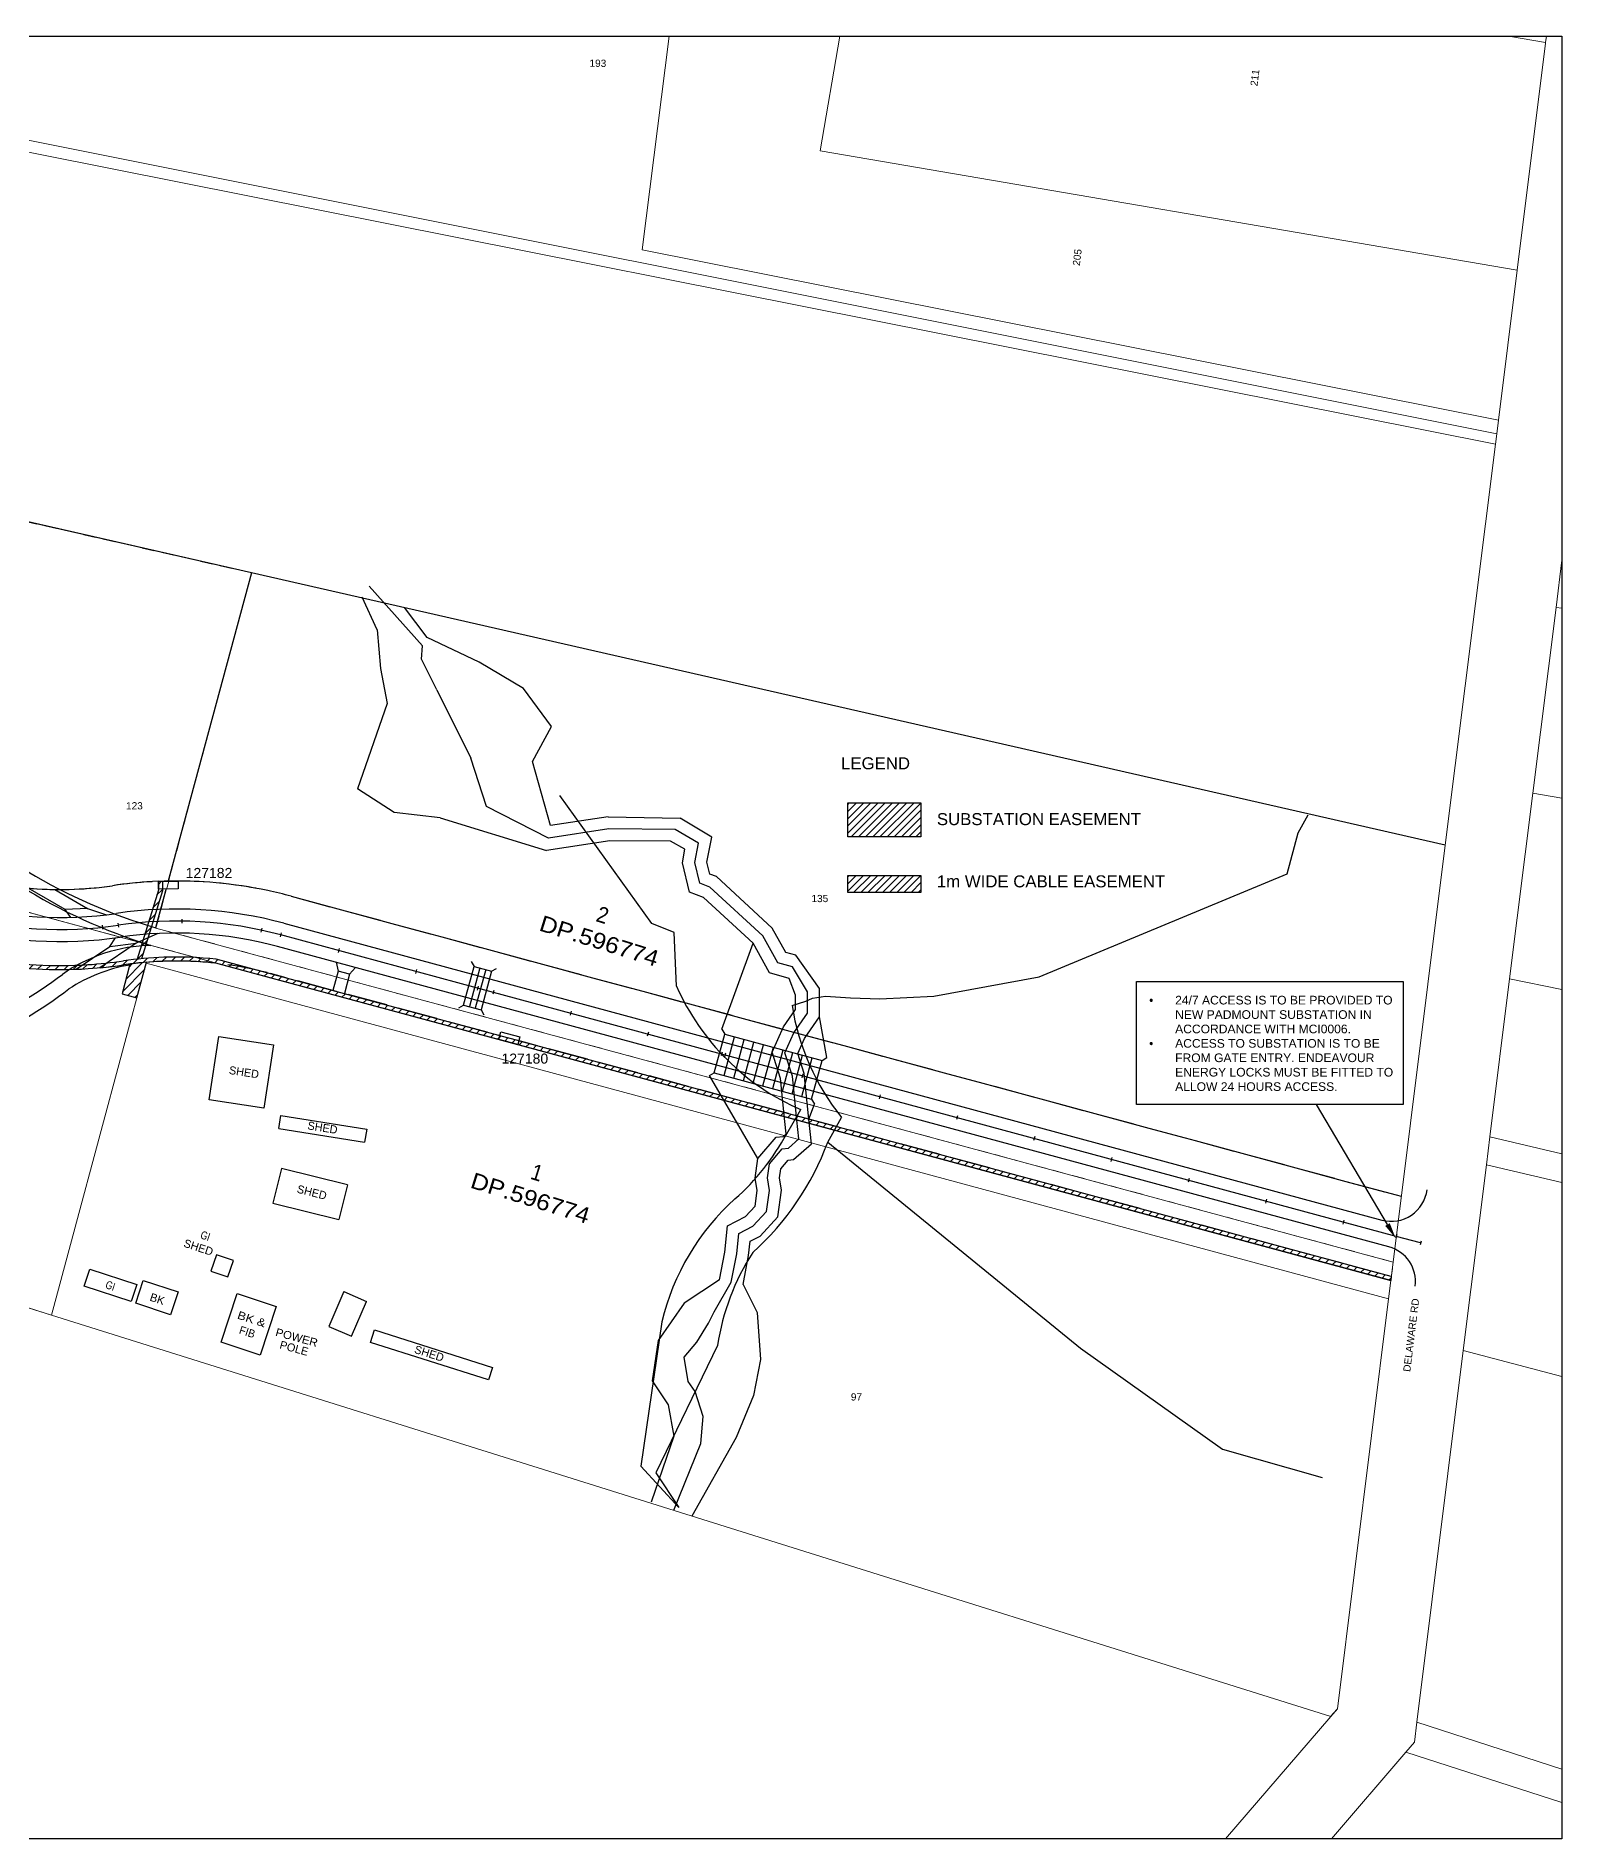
# Model space of a CAD drawing. Header units: metres. Extents: x 298182 to 303780, y 6252504 to 6254878.
# Drawn here: x 302284.5 to 302665.8, y 6252504.3 to 6252954.8 of the extents above; entities that cross this region are included whole.
import ezdxf
from ezdxf import colors
from ezdxf.entities.mleader import LeaderData, LeaderLine
from ezdxf.enums import TextEntityAlignment as Align
from ezdxf.math import Vec2, Vec3

# ---------------------------------------------------------------- set-up
doc = ezdxf.new("R2010")
doc.units = ezdxf.units.M
doc.linetypes.add('Dash', pattern=[5, 3, -2])
for name, color, linetype in [('_User Miscellaneous1', 7, 'Continuous'), ('_User Miscellaneous11', 7, 'Continuous'), ('_User Miscellaneous2', 7, 'Continuous'), ('_User Miscellaneous3', 7, 'Continuous'), ('_User Miscellaneous4', 7, 'Continuous'), ('_User Miscellaneous5', 7, 'Continuous'), ('_User Miscellaneous6', 7, 'Continuous'), ('_User Miscellaneous7', 7, 'Continuous'), ('_User Miscellaneous8', 7, 'Continuous'), ('_User Miscellaneous9', 7, 'Continuous'), ('Equip_LV_NEW', 7, 'Continuous')]:
    doc.layers.add(name, color=color, linetype=linetype)
for name, color, linetype, lineweight in [('Cadastre Developer_SP_EXT', 7, 'Continuous', 5), ('Cadastre Land Parcels_SP_EXT', 7, 'Continuous', 5), ('Cadastre Roads_SP_EXT', 7, 'Continuous', 5)]:
    doc.layers.add(name, color=color, linetype=linetype, lineweight=lineweight)
doc.styles.get("Standard").update_dxf_attribs({"font": 'arial.ttf'})

# ---------------------------------------------------------------- blocks, each defined once
blk = doc.blocks.new('*U121')
blk.add_wipeout([(2.34, 1.29), (-0.78, -2.55), (-2.32, -1.3), (0.8, 2.54)])
at = {"lineweight": -3}
blk.add_lwpolyline([(2.34, 1.29), (-0.78, -2.55), (-2.32, -1.3), (0.8, 2.54)], close=True, dxfattribs=at)
for tag, height, flags, p in [('ASSET_NUM', 2.5, 8, (2, 4)), ('STREET_CODE', 0.2, 9, (1.5, 2)), ('OWNED_BY', 0.2, 9, (1.5, 1.8)), ('OPERATED_BY', 0.2, 9, (1.5, 1.6)), ('STATE', 0.2, 9, (1.5, 1.2)), ('SUPPORT_TYPE', 0.2, 9, (1.5, 1)), ('SUBURB', 0.2, 9, (1.5, 0.2)), ('STREETNAME', 0.2, 9, (1.5, 0)), ('MAINTAINED_BY', 0.2, 9, (1.5, 1.4)), ('USAGE', 0.2, 9, (1.5, 0.8)), ('LEGEND', 0.2, 9, (1.5, 0.6)), ('PARENT', 0.2, 9, (1.5, 0.4)), ('Z', 0.2, 1, (1.5, -0.6)), ('LOCATION', 0.2, 9, (1.5, -0.2)), ('NOTES', 0.2, 9, (1.5, -0.4))]:
    blk.add_attdef(tag, text='', height=height, dxfattribs=dict(flags=flags)).set_placement(p, align=Align.MIDDLE_LEFT)
blk = doc.blocks.new('*U122')
blk.add_wipeout([(3.89, 0.01), (0.75, -3.82), (-0.78, -2.56), (2.36, 1.27)])
at = {"lineweight": -3}
blk.add_lwpolyline([(3.89, 0.01), (0.75, -3.82), (-0.78, -2.56), (2.36, 1.27)], close=True, dxfattribs=at)
for tag, height, flags, p in [('ASSET_NUM', 2.5, 8, (2, 4)), ('STREET_CODE', 0.2, 9, (1.5, 2)), ('OWNED_BY', 0.2, 9, (1.5, 1.8)), ('OPERATED_BY', 0.2, 9, (1.5, 1.6)), ('STATE', 0.2, 9, (1.5, 1.2)), ('SUPPORT_TYPE', 0.2, 9, (1.5, 1)), ('SUBURB', 0.2, 9, (1.5, 0.2)), ('STREETNAME', 0.2, 9, (1.5, 0)), ('MAINTAINED_BY', 0.2, 9, (1.5, 1.4)), ('USAGE', 0.2, 9, (1.5, 0.8)), ('LEGEND', 0.2, 9, (1.5, 0.6)), ('PARENT', 0.2, 9, (1.5, 0.4)), ('Z', 0.2, 1, (1.5, -0.6)), ('LOCATION', 0.2, 9, (1.5, -0.2)), ('NOTES', 0.2, 9, (1.5, -0.4))]:
    blk.add_attdef(tag, text='', height=height, dxfattribs=dict(flags=flags)).set_placement(p, align=Align.MIDDLE_LEFT)

msp = doc.modelspace()

# ---------------------------------------------------------------- hatches: boundary and pattern name
at = {"layer": '_User Miscellaneous11', "linetype": 'Continuous'}
h = msp.add_hatch(dxfattribs=at)
h.set_pattern_fill('ANSI31', color=6, scale=0.4)
h.set_pattern_definition([(45, (60785.4796, 1250645.1047), (-0.8980256121, 0.8980256121), [])])
h.paths.add_polyline_path([(302505.6208, 6252754.64216), (302505.6208, 6252763.16438), (302487.3435, 6252763.16438), (302487.3435, 6252754.64216)])
h = msp.add_hatch(dxfattribs=at)
h.set_pattern_fill('ANSI31', color=256, scale=0.4, angle=180)
h.set_pattern_definition([(225, (60785.4796, 1250646.788), (0.8980256121, -0.8980256121), [])])
h.paths.add_polyline_path([(302505.6208, 6252745.03609), (302487.3435, 6252745.03609), (302487.3435, 6252740.77498), (302505.6208, 6252740.77498)])
h = msp.add_hatch(dxfattribs=at)
h.set_pattern_fill('ANSI31', color=6, scale=0.5, angle=0.6743254)
h.set_pattern_definition([(45.674325447, (73608.8527, -3124.5866), (-1.1356652708, 1.1092432748), [])])
h.paths.add_polyline_path([(302312.13219, 6252723.32755), (302307.93695, 6252722.8557), (302306.02027, 6252715.41872), (302309.73876, 6252714.46038)])

# ---------------------------------------------------------------- linework, layer by layer
at = {"layer": '_User Miscellaneous1', "color": 7, "linetype": 'Continuous'}
for p, q in [((302338.36592, 6252820.61842), (302211.59601, 6252849.53919)), ((302338.36592, 6252820.61842), (302314.40181, 6252731.96523)), ((302636.6082, 6252752.57864), (302338.36592, 6252820.61842)), ((302607.97843, 6252534.83536), (302609.58888, 6252536.71807))]:
    msp.add_line(p, q, dxfattribs=at)
at = {"layer": '_User Miscellaneous1', "linetype": 'Continuous'}
msp.add_line((302623.15682, 6252644.8358), (302623.02941, 6252643.83436), dxfattribs=at)
for points in [[(302487.3435, 6252763.16438), (302505.6208, 6252763.16438), (302505.6208, 6252754.64216), (302487.3435, 6252754.64216)], [(302487.3435, 6252745.03609), (302505.6208, 6252745.03609), (302505.6208, 6252740.77498), (302487.3435, 6252740.77498)], [(302559.48567, 6252718.56525), (302626.10957, 6252718.56525), (302626.10957, 6252687.75462), (302559.48567, 6252687.75462)]]:
    msp.add_lwpolyline(points, close=True, dxfattribs=at)
at = {"layer": '_User Miscellaneous11', "linetype": 'Continuous', "flags": 128}
msp.add_lwpolyline([(302307.93695, 6252722.8557), (302306.02027, 6252715.41872), (302309.73876, 6252714.46038), (302312.13219, 6252723.32755), (302307.93695, 6252722.8557)], dxfattribs=at)
at = {"layer": '_User Miscellaneous11', "linetype": 'Continuous'}
for centre, radius, start, end in [((302290.55912, 6252831.51972), 109, 260.0823674, 266.8536875), ((302290.55912, 6252831.51972), 109, 266.8536874, 273.6250065), ((302290.55912, 6252831.51972), 109, 273.6250065, 278.3423994), ((302290.55912, 6252831.51972), 110, 273.6250065, 278.3423995), ((302319.57681, 6252633.63598), 91, 91.9762024, 98.3423995), ((302319.57681, 6252633.63598), 90, 91.9762024, 98.3423995), ((302319.57681, 6252633.63598), 91, 83.7001454, 91.9762024), ((302319.57681, 6252633.63598), 90, 83.7001454, 91.9762025), ((302290.55912, 6252831.51972), 110, 266.8536875, 273.6250065)]:
    msp.add_arc(centre, radius, start, end, dxfattribs=at)
at = {"layer": '_User Miscellaneous2', "color": 252, "linetype": 'Continuous'}
for p, q in [((302381.08796, 6252802.43657), (302367.73333, 6252817.30264)), ((302369.72091, 6252806.43222), (302366.02606, 6252814.58867)), ((302382.22828, 6252804.46037), (302376.58518, 6252811.96326)), ((302369.72091, 6252806.43222), (302370.56651, 6252796.71765)), ((302395.27654, 6252798.28519), (302382.22828, 6252804.46037)), ((302380.79945, 6252799.04115), (302381.08796, 6252802.43657)), ((302384.68526, 6252791.42946), (302380.79945, 6252799.04115)), ((302370.56651, 6252796.71765), (302372.2263, 6252788.02306)), ((302406.31829, 6252791.77421), (302395.27654, 6252798.28519)), ((302384.68526, 6252791.42946), (302393.13407, 6252774.34166)), ((302413.3219, 6252782.22213), (302406.31829, 6252791.77421)), ((302372.2263, 6252788.02306), (302364.83112, 6252766.67813)), ((302408.58522, 6252773.50189), (302413.3219, 6252782.22213)), ((302397.09508, 6252762.22701), (302393.13407, 6252774.34166)), ((302413.08443, 6252757.4771), (302408.58522, 6252773.50189)), ((302373.99488, 6252760.74175), (302364.83112, 6252766.67813)), ((302438.34699, 6252733.03445), (302415.36847, 6252765.04373)), ((302385.46159, 6252759.43267), (302373.99488, 6252760.74175)), ((302385.46159, 6252759.43267), (302412.08798, 6252751.2544)), ((302412.58621, 6252754.36575), (302397.09508, 6252762.22701)), ((302427.44522, 6252759.67746), (302413.08443, 6252757.4771)), ((302427.44522, 6252759.67746), (302445.42748, 6252759.36878)), ((302453.3437, 6252754.58906), (302445.42748, 6252759.36878)), ((302599.88728, 6252755.68342), (302602.36006, 6252760.1832)), ((302427.86872, 6252753.67233), (302412.08798, 6252751.2544)), ((302427.65697, 6252756.6749), (302412.58621, 6252754.36575)), ((302444.23637, 6252756.48876), (302427.65697, 6252756.6749)), ((302443.04525, 6252753.60875), (302427.86872, 6252753.67233)), ((302446.66027, 6252751.57042), (302443.04525, 6252753.60875)), ((302450.00198, 6252753.07974), (302444.23637, 6252756.48876)), ((302452.1587, 6252748.37238), (302453.3437, 6252754.58906)), ((302597.14488, 6252745.42887), (302599.88728, 6252755.68342)), ((302446.02041, 6252748.21365), (302446.66027, 6252751.57042)), ((302449.08956, 6252748.29301), (302450.00198, 6252753.07974)), ((302447.82795, 6252740.82941), (302446.02041, 6252748.21365)), ((302450.36589, 6252743.07888), (302449.08956, 6252748.29301)), ((302452.90383, 6252745.32835), (302452.1587, 6252748.37238)), ((302454.5058, 6252744.72459), (302452.90383, 6252745.32835)), ((302468.46279, 6252731.83509), (302454.5058, 6252744.72459)), ((302535.16211, 6252719.66127), (302597.14488, 6252745.42887)), ((302451.29475, 6252739.5228), (302447.82795, 6252740.82941)), ((302452.90028, 6252742.12369), (302450.36589, 6252743.07888)), ((302466.07621, 6252729.95552), (302452.90028, 6252742.12369)), ((302463.68962, 6252728.07596), (302451.29475, 6252739.5228)), ((302443.95803, 6252730.78327), (302438.34699, 6252733.03445)), ((302471.84041, 6252725.78354), (302468.46279, 6252731.83509)), ((302444.5672, 6252717.33393), (302443.95803, 6252730.78327)), ((302467.81751, 6252720.68017), (302463.68962, 6252728.07596)), ((302469.82896, 6252723.23186), (302466.07621, 6252729.95552)), ((302473.54427, 6252722.19007), (302469.82896, 6252723.23186)), ((302474.35424, 6252725.07865), (302471.84041, 6252725.78354)), ((302477.24091, 6252715.94136), (302473.54427, 6252722.19007)), ((302480.23961, 6252716.76448), (302474.35424, 6252725.07865)), ((302472.73429, 6252719.30148), (302467.81751, 6252720.68017)), ((302474.24221, 6252715.11823), (302472.73429, 6252719.30148)), ((302508.80599, 6252714.82065), (302535.16211, 6252719.66127)), ((302473.41507, 6252712.50863), (302476.82814, 6252713.59147)), ((302474.24788, 6252711.5269), (302474.24221, 6252715.11823)), ((302476.82814, 6252713.59147), (302478.5151, 6252714.33418)), ((302477.24936, 6252710.59506), (302477.24091, 6252715.94136)), ((302478.5151, 6252714.33418), (302481.77973, 6252714.86831)), ((302480.25083, 6252709.66322), (302480.23961, 6252716.76448)), ((302481.77973, 6252714.86831), (302488.0394, 6252714.44062)), ((302488.0394, 6252714.44062), (302495.37551, 6252714.21486)), ((302495.37551, 6252714.21486), (302508.80599, 6252714.82065)), ((302471.26284, 6252707.19749), (302474.24788, 6252711.5269)), ((302473.89087, 6252705.72402), (302477.24936, 6252710.59506)), ((302476.51891, 6252704.25056), (302480.25083, 6252709.66322)), ((302468.44934, 6252700.86956), (302471.26284, 6252707.19749)), ((302471.6547, 6252700.69457), (302473.89087, 6252705.72402)), ((302474.86006, 6252700.51957), (302476.51891, 6252704.25056)), ((302470.55391, 6252694.28337), (302468.44934, 6252700.86956)), ((302473.50724, 6252694.89706), (302471.6547, 6252700.69457)), ((302476.46058, 6252695.51075), (302474.86006, 6252700.51957)), ((302477.60428, 6252684.16595), (302476.46058, 6252695.51075)), ((302471.63578, 6252683.5518), (302470.55391, 6252694.28337)), ((302474.62003, 6252683.85887), (302473.50724, 6252694.89706)), ((302472.09207, 6252680.49529), (302475.57844, 6252686.51851)), ((302471.96294, 6252680.43554), (302471.63578, 6252683.5518)), ((302475.10826, 6252679.20843), (302474.62003, 6252683.85887)), ((302478.25358, 6252677.98133), (302477.60428, 6252684.16595)), ((302482.33349, 6252678.34887), (302485.76851, 6252684.54944)), ((302464.89603, 6252674.27769), (302469.44009, 6252679.60003)), ((302469.44009, 6252679.60003), (302471.22831, 6252679.78829)), ((302471.22831, 6252679.78829), (302471.96294, 6252680.43554)), ((302472.49376, 6252676.90493), (302475.10826, 6252679.20843)), ((302473.75921, 6252674.02158), (302478.25358, 6252677.98133)), ((302482.33349, 6252678.34887), (302545.51755, 6252626.93352)), ((302464.20806, 6252669.40386), (302464.89603, 6252674.27769)), ((302467.24256, 6252669.43762), (302467.74454, 6252672.9938)), ((302467.74454, 6252672.9938), (302470.94451, 6252676.74183)), ((302470.59305, 6252671.70991), (302472.44892, 6252673.88363)), ((302470.94451, 6252676.74183), (302472.49376, 6252676.90493)), ((302472.44892, 6252673.88363), (302473.75921, 6252674.02158)), ((302464.7206, 6252666.27717), (302464.20806, 6252669.40386)), ((302467.7551, 6252666.31092), (302467.24256, 6252669.43762)), ((302470.27707, 6252669.47138), (302470.59305, 6252671.70991)), ((302470.78961, 6252666.34468), (302470.27707, 6252669.47138)), ((302464.17407, 6252662.40541), (302464.7206, 6252666.27717)), ((302467.01534, 6252661.07024), (302467.7551, 6252666.31092)), ((302469.85661, 6252659.73507), (302470.78961, 6252666.34468)), ((302457.31483, 6252657.47695), (302461.77466, 6252659.76896)), ((302461.77466, 6252659.76896), (302464.17407, 6252662.40541)), ((302463.62833, 6252657.34861), (302467.01534, 6252661.07024)), ((302465.48199, 6252654.92826), (302469.85661, 6252659.73507)), ((302456.63494, 6252650.91439), (302457.31483, 6252657.47695)), ((302459.60512, 6252650.47154), (302460.13141, 6252655.55147)), ((302460.13141, 6252655.55147), (302463.62833, 6252657.34861)), ((302462.94798, 6252653.62598), (302465.48199, 6252654.92826)), ((302455.28263, 6252643.98676), (302456.63494, 6252650.91439)), ((302458.22706, 6252643.41199), (302459.60512, 6252650.47154)), ((302461.17148, 6252642.83722), (302462.5753, 6252650.0287)), ((302462.5753, 6252650.0287), (302462.94798, 6252653.62598)), ((302455.28263, 6252643.98676), (302446.43777, 6252638.13638)), ((302453.93754, 6252635.99983), (302458.22706, 6252643.41199)), ((302461.17148, 6252642.83722), (302464.71198, 6252635.80671)), ((302446.43777, 6252638.13638), (302440.00102, 6252628.80073)), ((302440.88644, 6252633.48728), (302435.60789, 6252597.41584)), ((302449.6216, 6252628.40049), (302452.57956, 6252633.13717)), ((302452.57956, 6252633.13717), (302453.93754, 6252635.99983)), ((302464.71198, 6252635.80671), (302465.55226, 6252624.06962)), ((302440.00102, 6252628.80073), (302438.46081, 6252618.77389)), ((302454.78444, 6252627.57077), (302439.3645, 6252595.76144)), ((302446.42163, 6252624.65246), (302449.6216, 6252628.40049)), ((302447.47313, 6252618.58624), (302446.42163, 6252624.65246)), ((302465.55226, 6252624.06962), (302463.78313, 6252615.07453)), ((302545.51755, 6252626.93352), (302580.9773, 6252601.64465)), ((302438.46081, 6252618.77389), (302442.47417, 6252612.71046)), ((302449.21366, 6252616.04979), (302447.47313, 6252618.58624)), ((302451.20042, 6252609.85155), (302449.21366, 6252616.04979)), ((302463.78313, 6252615.07453), (302459.42879, 6252604.57042)), ((302442.47417, 6252612.71046), (302443.86774, 6252604.89302)), ((302450.6234, 6252603.06072), (302451.20042, 6252609.85155)), ((302443.86774, 6252604.89302), (302438.17652, 6252588.45605)), ((302443.89057, 6252586.4486), (302450.6234, 6252603.06072)), ((302459.42879, 6252604.57042), (302448.41015, 6252584.88769)), ((302580.9773, 6252601.64465), (302605.87111, 6252594.61488)), ((302435.60789, 6252597.41584), (302445.14482, 6252587.12531)), ((302439.3645, 6252595.76144), (302445.14482, 6252587.12531))]:
    msp.add_line(p, q, dxfattribs=at)
for centre, radius, start, end in [((302499.4581, 6252741.56179), 60, 203.8157964, 246.5471464), ((302532.66312, 6252721.97797), 60, 189.0805275, 218.5948165), ((302419.33416, 6252709.07154), 60, 311.5889834, 331.5578655), ((302416.74603, 6252702.80872), 70, 312.0012784, 339.5477685), ((302499.24529, 6252619.55008), 60, 131.9182575, 166.5682665), ((302514.07516, 6252618.37237), 60, 147.2967845, 171.1814035)]:
    msp.add_arc(centre, radius, start, end, dxfattribs=at)
at = {"layer": '_User Miscellaneous3', "color": 252, "linetype": 'Continuous'}
for p, q in [((302348.28112, 6252739.82478), (302357.93465, 6252737.2153)), ((302360.83071, 6252736.43245), (302370.48423, 6252733.82297)), ((302373.38029, 6252733.04013), (302383.03382, 6252730.43064)), ((302385.92988, 6252729.6478), (302395.58341, 6252727.03832)), ((302398.47946, 6252726.25547), (302408.13299, 6252723.64599)), ((302411.02905, 6252722.86314), (302420.68258, 6252720.25366)), ((302347.02843, 6252719.44559), (302343.06215, 6252720.51773)), ((302359.57801, 6252716.05326), (302349.92449, 6252718.66274)), ((302423.57864, 6252719.47081), (302433.23216, 6252716.86133)), ((302372.1276, 6252712.66093), (302362.47407, 6252715.27042)), ((302436.12822, 6252716.07849), (302445.78175, 6252713.469)), ((302384.67719, 6252709.2686), (302375.02366, 6252711.87809)), ((302448.67781, 6252712.68616), (302458.33134, 6252710.07667)), ((302461.2274, 6252709.29383), (302470.88092, 6252706.68435)), ((302397.22677, 6252705.87628), (302387.57324, 6252708.48576)), ((302409.77636, 6252702.48395), (302400.12283, 6252705.09343)), ((302473.77698, 6252705.9015), (302483.43051, 6252703.29202)), ((302422.32594, 6252699.09162), (302412.67242, 6252701.7011)), ((302486.32657, 6252702.50917), (302495.98009, 6252699.89969)), ((302434.87553, 6252695.69929), (302425.222, 6252698.30877)), ((302498.87615, 6252699.11685), (302508.52968, 6252696.50736)), ((302511.42574, 6252695.72452), (302521.07927, 6252693.11503)), ((302447.42512, 6252692.30696), (302437.77159, 6252694.91645)), ((302459.9747, 6252688.91464), (302450.32117, 6252691.52412)), ((302523.97532, 6252692.33219), (302533.62885, 6252689.72271)), ((302472.52429, 6252685.52231), (302462.87076, 6252688.13179)), ((302536.52491, 6252688.93986), (302546.17844, 6252686.33038)), ((302485.07387, 6252682.12998), (302475.42035, 6252684.73946)), ((302549.0745, 6252685.54753), (302558.72802, 6252682.93805)), ((302561.62408, 6252682.1552), (302571.27761, 6252679.54572)), ((302497.62346, 6252678.73765), (302487.96993, 6252681.34713)), ((302510.17305, 6252675.34532), (302500.51952, 6252677.95481)), ((302574.17367, 6252678.76288), (302583.8272, 6252676.15339)), ((302522.72263, 6252671.95299), (302513.0691, 6252674.56248)), ((302586.72325, 6252675.37055), (302596.37678, 6252672.76107)), ((302535.27222, 6252668.56067), (302525.61869, 6252671.17015)), ((302599.27284, 6252671.97822), (302608.92637, 6252669.36874)), ((302611.82243, 6252668.58589), (302621.47596, 6252665.97641)), ((302547.8218, 6252665.16834), (302538.16828, 6252667.77782)), ((302560.37139, 6252661.77601), (302550.71786, 6252664.38549)), ((302624.37201, 6252665.19356), (302625.6277, 6252664.85413)), ((302572.92098, 6252658.38368), (302563.26745, 6252660.99316)), ((302585.47056, 6252654.99135), (302575.81703, 6252657.60084)), ((302598.02015, 6252651.59903), (302588.36662, 6252654.20851)), ((302610.56973, 6252648.2067), (302600.91621, 6252650.81618)), ((302623.11932, 6252644.81437), (302613.46579, 6252647.42385))]:
    msp.add_line(p, q, dxfattribs=at)
at = {"layer": '_User Miscellaneous3', "linetype": 'Continuous'}
for p, q in [((302348.28112, 6252739.82478), (302360.83071, 6252736.43245)), ((302360.83071, 6252736.43245), (302373.38029, 6252733.04013)), ((302373.38029, 6252733.04013), (302385.92988, 6252729.6478)), ((302385.92988, 6252729.6478), (302398.47946, 6252726.25547)), ((302398.47946, 6252726.25547), (302411.02905, 6252722.86314)), ((302411.02905, 6252722.86314), (302423.57864, 6252719.47081)), ((302423.57864, 6252719.47081), (302436.12822, 6252716.07849)), ((302436.12822, 6252716.07849), (302448.67781, 6252712.68616)), ((302448.67781, 6252712.68616), (302461.2274, 6252709.29383)), ((302461.2274, 6252709.29383), (302473.77698, 6252705.9015)), ((302473.77698, 6252705.9015), (302486.32657, 6252702.50917)), ((302486.32657, 6252702.50917), (302511.42574, 6252695.72452)), ((302511.42574, 6252695.72452), (302521.07927, 6252693.11503)), ((302521.07927, 6252693.11503), (302536.52491, 6252688.93986)), ((302536.52491, 6252688.93986), (302549.0745, 6252685.54753)), ((302549.0745, 6252685.54753), (302561.62408, 6252682.1552)), ((302561.62408, 6252682.1552), (302574.17367, 6252678.76288)), ((302574.17367, 6252678.76288), (302586.72325, 6252675.37055)), ((302586.72325, 6252675.37055), (302599.27284, 6252671.97822)), ((302599.27284, 6252671.97822), (302611.82243, 6252668.58589)), ((302611.82243, 6252668.58589), (302624.37201, 6252665.19356)), ((302624.37201, 6252665.19356), (302625.6277, 6252664.85413))]:
    msp.add_line(p, q, dxfattribs=at)
at = {"layer": '_User Miscellaneous3', "color": 252, "linetype": 'Continuous'}
for centre, radius, start, end in [((302290.55912, 6252831.51972), 90, 263.1497175, 269.5159154), ((302290.55912, 6252831.51972), 90, 271.4257745, 277.7919725), ((302319.57681, 6252633.63598), 110, 93.1336925, 98.3423995), ((302319.57681, 6252633.63598), 110, 86.3623735, 91.5710804), ((302319.57681, 6252633.63598), 110, 79.5910535, 84.7997614), ((302319.57681, 6252633.63598), 110, 74.8736605, 78.0284414), ((302290.55912, 6252831.51972), 110, 260.0823674, 266.8536875), ((302290.55912, 6252831.51972), 110, 275.1876184, 278.3423995), ((302319.57681, 6252633.63598), 90, 91.9762024, 98.3423995), ((302319.57681, 6252633.63598), 90, 83.7001454, 90.0663424), ((302319.57681, 6252633.63598), 90, 75.4240885, 81.7902855), ((302290.55912, 6252831.51972), 110, 266.8536875, 273.6250065)]:
    msp.add_arc(centre, radius, start, end, dxfattribs=at)
at = {"layer": '_User Miscellaneous3', "linetype": 'Continuous'}
for centre, radius, start, end in [((302290.92708, 6252835.51756), 94.01326, 263.2176742, 271.1405916), ((302290.55912, 6252831.51973), 90.00002, 271.4257748, 278.3423998), ((302319.57681, 6252633.63598), 110, 74.8736605, 78.0284414), ((302290.55912, 6252831.51972), 110, 273.6250064, 278.3423995), ((302318.67943, 6252641.2169), 82.36937, 89.4482694, 98.4898826), ((302319.57681, 6252633.63598), 90, 83.7001455, 90.0663424), ((302290.55912, 6252831.51972), 110, 266.8536875, 273.6250065)]:
    msp.add_arc(centre, radius, start, end, dxfattribs=at)
at = {"layer": '_User Miscellaneous4', "color": 252, "linetype": 'Continuous'}
for p, q in [((302455.8984, 6252706.59077), (302463.68962, 6252728.07596)), ((302391.34772, 6252712.64492), (302393.9572, 6252722.29845)), ((302393.2528, 6252723.52475), (302393.9572, 6252722.29845)), ((302393.9572, 6252722.29845), (302398.34956, 6252721.11113)), ((302395.41971, 6252721.90311), (302392.81023, 6252712.24958)), ((302396.88705, 6252721.50647), (302394.27756, 6252711.85294)), ((302398.34956, 6252721.11113), (302395.74007, 6252711.4576)), ((302398.34956, 6252721.11113), (302399.57586, 6252721.81554)), ((302390.12142, 6252711.94051), (302391.34772, 6252712.64492)), ((302391.34772, 6252712.64492), (302395.74007, 6252711.4576)), ((302395.74007, 6252711.4576), (302396.44448, 6252710.2313)), ((302482.13379, 6252699.49898), (302480.25083, 6252709.66322)), ((302453.99332, 6252695.71094), (302456.6028, 6252705.36447)), ((302455.8984, 6252706.59077), (302456.6028, 6252705.36447)), ((302456.42379, 6252695.05395), (302459.03327, 6252704.70748)), ((302456.6028, 6252705.36447), (302480.90749, 6252698.79457)), ((302458.85426, 6252694.39696), (302461.46374, 6252704.05049)), ((302461.28473, 6252693.73997), (302463.89421, 6252703.3935)), ((302463.7152, 6252693.08298), (302466.32468, 6252702.73651)), ((302466.14567, 6252692.42599), (302468.75515, 6252702.07952)), ((302468.57613, 6252691.769), (302471.18562, 6252701.42253)), ((302471.0066, 6252691.11201), (302473.61609, 6252700.76554)), ((302473.43707, 6252690.45502), (302476.04655, 6252700.10855)), ((302452.76702, 6252695.00653), (302453.99332, 6252695.71094)), ((302464.89603, 6252674.27769), (302452.76702, 6252695.00653)), ((302453.99332, 6252695.71094), (302478.29801, 6252689.14104)), ((302475.86754, 6252689.79803), (302478.47702, 6252699.45156)), ((302478.29801, 6252689.14104), (302480.90749, 6252698.79457)), ((302480.90749, 6252698.79457), (302482.13379, 6252699.49898)), ((302477.60428, 6252684.16595), (302479.00241, 6252687.91474)), ((302478.29801, 6252689.14104), (302479.00241, 6252687.91474))]:
    msp.add_line(p, q, dxfattribs=at)
at = {"layer": '_User Miscellaneous6', "color": 252, "linetype": 'Continuous'}
for p, q in [((302327.74778, 6252688.96334), (302330.18082, 6252704.77727)), ((302330.18082, 6252704.77727), (302343.85134, 6252702.674)), ((302343.85134, 6252702.674), (302341.4183, 6252686.86008)), ((302341.4183, 6252686.86008), (302327.74778, 6252688.96334)), ((302345.18645, 6252681.75982), (302345.70365, 6252685.01904)), ((302345.18645, 6252681.75982), (302366.62011, 6252678.35859)), ((302345.70365, 6252685.01904), (302367.1373, 6252681.61781)), ((302367.1373, 6252681.61781), (302366.62011, 6252678.35859)), ((302345.8441, 6252671.82193), (302343.6703, 6252663.1451)), ((302362.33447, 6252667.69061), (302345.8441, 6252671.82193)), ((302362.33447, 6252667.69061), (302360.16067, 6252659.01378)), ((302343.6703, 6252663.1451), (302360.16067, 6252659.01378)), ((302329.56597, 6252650.24832), (302328.2259, 6252646.16246)), ((302333.82057, 6252648.84518), (302329.56597, 6252650.24832)), ((302296.56323, 6252642.38938), (302297.97186, 6252646.68428)), ((302297.97186, 6252646.68428), (302309.6815, 6252642.82253)), ((302328.2259, 6252646.16246), (302332.4805, 6252644.75933)), ((302332.4805, 6252644.75933), (302333.82057, 6252648.84518)), ((302308.27287, 6252638.52763), (302296.56323, 6252642.38938)), ((302309.6815, 6252642.82253), (302308.27287, 6252638.52763)), ((302309.4125, 6252638.15179), (302311.28236, 6252643.85298)), ((302311.28236, 6252643.85298), (302320.01948, 6252640.97154)), ((302320.01948, 6252640.97154), (302318.14962, 6252635.27035)), ((302361.38756, 6252641.04964), (302357.6606, 6252632.35006)), ((302361.38756, 6252641.04964), (302367.10142, 6252638.60178)), ((302318.14962, 6252635.27035), (302309.4125, 6252638.15179)), ((302330.79002, 6252628.37433), (302334.77598, 6252640.52747)), ((302334.77598, 6252640.52747), (302344.50403, 6252637.31923)), ((302344.50403, 6252637.31923), (302340.51808, 6252625.16609)), ((302363.37447, 6252629.9022), (302367.10142, 6252638.60178)), ((302357.6606, 6252632.35006), (302363.37447, 6252629.9022)), ((302340.51808, 6252625.16609), (302330.79002, 6252628.37433)), ((302368.11766, 6252628.29778), (302369.11348, 6252631.44394)), ((302397.59686, 6252618.96704), (302368.11766, 6252628.29778)), ((302369.11348, 6252631.44394), (302398.59268, 6252622.1132)), ((302398.59268, 6252622.1132), (302397.59686, 6252618.96704))]:
    msp.add_line(p, q, dxfattribs=at)
at = {"layer": '_User Miscellaneous7', "color": 7, "linetype": 'Continuous'}
for p, q in [((302346.45448, 6252733.06731), (302620.79513, 6252658.90921)), ((302622.54309, 6252652.22137), (302344.88879, 6252727.2752))]:
    msp.add_line(p, q, dxfattribs=at)
for centre, radius, start, end in [((302290.55912, 6252831.51972), 97, 254.8736605, 278.3423995), ((302319.57681, 6252633.63598), 103, 74.8736605, 98.3423995), ((302290.55912, 6252831.51972), 103, 254.8736605, 278.3423995), ((302319.57681, 6252633.63598), 97, 74.8736605, 98.3423995), ((302623.14367, 6252667.59738), 9, 254.8736605, 353.0350704), ((302620.19455, 6252643.53319), 9, 352.9450594, 74.8736605)]:
    msp.add_arc(centre, radius, start, end, dxfattribs=at)
at = {"layer": '_User Miscellaneous8', "color": 252, "linetype": 'Continuous'}
for p, q in [((302291.82922, 6252736.52821), (302282.58595, 6252741.87359)), ((302289.172, 6252741.53041), (302297.40894, 6252736.76699)), ((302297.40894, 6252736.76699), (302291.82922, 6252736.52821)), ((302293.24068, 6252734.55679), (302291.82922, 6252736.52821)), ((302297.40894, 6252736.76699), (302302.10087, 6252735.20882)), ((302294.5568, 6252721.59238), (302302.92646, 6252727.2506)), ((302309.54686, 6252728.10502), (302300.46725, 6252721.96686)), ((302302.92646, 6252727.2506), (302304.40011, 6252729.45392)), ((302302.92646, 6252727.2506), (302309.54686, 6252728.10502)), ((302314.91002, 6252730.52365), (302309.54686, 6252728.10502)), ((302359.52248, 6252723.31951), (302359.96594, 6252721.12785)), ((302359.96594, 6252721.12785), (302358.6612, 6252716.30109)), ((302362.862, 6252720.34501), (302359.96594, 6252721.12785)), ((302362.862, 6252720.34501), (302361.55725, 6252715.51824)), ((302364.34924, 6252722.01476), (302362.862, 6252720.34501))]:
    msp.add_line(p, q, dxfattribs=at)
for centre, radius, start, end in [((302354.15614, 6252866.20644), 140, 239.2202554, 253.5071874), ((302354.46995, 6252861.33352), 140, 238.1104174, 252.8625285), ((302314.05751, 6252687.55829), 40, 91.2043215, 125.0450455), ((302314.70847, 6252683.23342), 40, 99.8246725, 123.2931605), ((302218.85913, 6252816.13372), 120, 282.1212835, 307.0070335), ((302220.52198, 6252812.49573), 120, 282.1212835, 307.0070335)]:
    msp.add_arc(centre, radius, start, end, dxfattribs=at)
at = {"layer": '_User Miscellaneous9', "color": 252, "linetype": 'Continuous'}
for p, q in [((302301.00813, 6252732.56989), (302301.11314, 6252731.57542)), ((302304.9951, 6252733.07251), (302305.14019, 6252732.08309)), ((302320.9842, 6252734.12612), (302320.9702, 6252733.12622)), ((302340.92046, 6252731.8434), (302340.70808, 6252730.86622)), ((302345.80211, 6252730.65393), (302345.54116, 6252729.68858)), ((302394.84872, 6252716.878), (302345.67164, 6252730.17126)), ((302360.2824, 6252726.73971), (302360.02145, 6252725.77435)), ((302379.58946, 6252721.52074), (302379.32851, 6252720.55539)), ((302394.97911, 6252717.3607), (302394.71816, 6252716.39535)), ((302455.80239, 6252700.40137), (302394.84872, 6252716.878)), ((302398.89651, 6252716.30177), (302398.63557, 6252715.33642)), ((302418.20357, 6252711.08281), (302417.94262, 6252710.11746)), ((302437.51063, 6252705.86384), (302437.24968, 6252704.89849)), ((302455.93245, 6252700.88416), (302455.6715, 6252699.91881)), ((302479.60245, 6252693.96789), (302455.80239, 6252700.40137)), ((302456.81768, 6252700.64488), (302456.55673, 6252699.67952)), ((302476.12474, 6252695.42591), (302475.86379, 6252694.46056)), ((302479.73322, 6252694.45048), (302479.47228, 6252693.48513)), ((302624.37351, 6252654.83425), (302479.60245, 6252693.96789)), ((302495.43179, 6252690.20694), (302495.17084, 6252689.24159)), ((302514.73885, 6252684.98798), (302514.4779, 6252684.02262)), ((302534.0459, 6252679.76901), (302533.78495, 6252678.80366)), ((302553.35296, 6252674.55004), (302553.09201, 6252673.58469)), ((302572.66001, 6252669.33108), (302572.39906, 6252668.36572)), ((302591.96707, 6252664.11211), (302591.70612, 6252663.14676)), ((302611.27412, 6252658.89314), (302611.01318, 6252657.92779)), ((302624.50428, 6252655.31685), (302624.24334, 6252654.35149)), ((302630.45071, 6252653.1915), (302624.37351, 6252654.83425)), ((302630.58118, 6252653.67418), (302630.32023, 6252652.70882))]:
    msp.add_line(p, q, dxfattribs=at)
for centre, start, end in [((302290.55912, 6252831.51972), 254.8736605, 278.3423995), ((302319.57681, 6252633.63598), 74.8736605, 98.3423995)]:
    msp.add_arc(centre, 100, start, end, dxfattribs=at)
at = {"layer": 'Cadastre Developer_SP_EXT', "linetype": 'Dash'}
msp.add_lwpolyline([(302212.3697, 6252849.3319), (302180.65611, 6252763.38589), (302623.02941, 6252643.83436), (302623.61243, 6252648.41542), (302314.46542, 6252731.86243), (302338.35441, 6252820.60642), (302212.3697, 6252849.3319)], close=True, dxfattribs=at)
at = {"layer": 'Cadastre Land Parcels_SP_EXT', "linetype": 'Continuous'}
for p, q in [((302623.02944, 6252643.83439), (301966.51942, 6252821.25638)), ((301957.02437, 6252739.24237), (302288.34139, 6252635.18742)), ((302312.06143, 6252723.06539), (302288.34139, 6252635.18742)), ((302288.34139, 6252635.18742), (302312.06143, 6252723.06539)), ((302622.42436, 6252639.2494), (302623.02944, 6252643.83439)), ((302623.02944, 6252643.83439), (302623.02944, 6252643.83439)), ((302609.66939, 6252536.75344), (302622.42436, 6252639.2494)), ((302622.42436, 6252639.2494), (302622.42436, 6252639.2494)), ((302288.34139, 6252635.18742), (302608.0234, 6252534.85137)), ((302608.0234, 6252534.85137), (302609.66939, 6252536.75344))]:
    msp.add_line(p, q, dxfattribs=at)
for points in [[(301982.30347, 6252954.77239), (301981.66537, 6252949.69439), (301978.3544, 6252923.25838), (301976.02843, 6252903.21942), (302338.35443, 6252820.60642), (302636.60643, 6252752.56443), (302649.15937, 6252852.80137), (302216.40639, 6252938.90544), (302136.66359, 6252954.77239)], [(302136.66359, 6252954.77239), (302216.40639, 6252938.90544), (302649.15937, 6252852.80137), (302649.47737, 6252855.34941), (302216.66538, 6252941.93039), (302218.28457, 6252954.77239)], [(302218.28457, 6252954.77239), (302216.66538, 6252941.93039), (302649.47737, 6252855.34941), (302649.9064, 6252858.78343), (302436.00641, 6252901.31444), (302442.67916, 6252954.77239)], [(302442.67916, 6252954.77239), (302436.00641, 6252901.31444), (302649.9064, 6252858.78343), (302654.59236, 6252896.2664), (302480.4204, 6252926.10242), (302485.32957, 6252954.77239)], [(302485.32957, 6252954.77239), (302480.4204, 6252926.10242), (302654.59236, 6252896.2664), (302661.70738, 6252952.97541), (302661.70243, 6252953.2034), (302652.45784, 6252954.77239)], [(302652.45958, 6252954.77239), (302661.70261, 6252953.20367), (302661.8985, 6252954.77239)], [(302665.78547, 6252823.78341), (302664.31142, 6252811.99541), (302665.78547, 6252811.78778)], [(302665.78547, 6252811.78778), (302664.31142, 6252811.99541), (302658.51742, 6252765.59137), (302665.78547, 6252764.31002)], [(302665.78547, 6252764.31002), (302658.51742, 6252765.59137), (302652.72042, 6252719.16639), (302665.78547, 6252716.55008)], [(302581.74019, 6252504.26862), (302608.0234, 6252534.85137), (302288.34139, 6252635.18742), (301957.02437, 6252739.24237), (301955.60637, 6252727.05741), (301948.17016, 6252662.3015)], [(302665.78547, 6252716.55008), (302652.72042, 6252719.16639), (302647.79243, 6252679.70742), (302665.78547, 6252675.49506)], [(302665.78547, 6252675.49506), (302647.79243, 6252679.70742), (302646.92341, 6252672.74142), (302665.78547, 6252668.31534)], [(302665.78547, 6252668.31534), (302646.92341, 6252672.74142), (302641.12941, 6252626.29736), (302665.78547, 6252619.8565)], [(302665.78547, 6252619.8565), (302641.12941, 6252626.29736), (302629.56738, 6252533.46544), (302665.78547, 6252521.74022)], [(302665.78547, 6252521.74022), (302629.56738, 6252533.46544), (302628.93739, 6252528.45238), (302626.79939, 6252525.96343), (302665.78547, 6252513.34412)], [(302665.78547, 6252513.34412), (302626.79939, 6252525.96343), (302608.16536, 6252504.26862)]]:
    msp.add_lwpolyline(points, dxfattribs=at)
for points in [[(302338.35443, 6252820.60642), (301976.02843, 6252903.21942), (301966.51942, 6252821.25638), (302623.02944, 6252643.83439), (302623.61243, 6252648.41541), (302314.4654, 6252731.86244), (302338.35443, 6252820.60642)], [(302636.60643, 6252752.56443), (302338.35443, 6252820.60642), (302314.4654, 6252731.86244), (302623.61243, 6252648.41541), (302636.60643, 6252752.56443)]]:
    msp.add_lwpolyline(points, close=True, dxfattribs=at)
at = {"layer": 'Cadastre Roads_SP_EXT', "linetype": 'Continuous'}
for points in [[(302661.89847, 6252954.77239), (302661.70258, 6252953.20372), (302661.70735, 6252952.97501), (302654.59229, 6252896.26665), (302649.90608, 6252858.78316), (302649.47709, 6252855.34974), (302649.15972, 6252852.80089), (302636.60635, 6252752.56388), (302623.6119, 6252648.41582), (302623.02952, 6252643.83434), (302622.42392, 6252639.24951), (302609.66904, 6252536.75338), (302608.02346, 6252534.85092), (302581.74038, 6252504.26862)], [(302608.16547, 6252504.26862), (302626.79973, 6252525.96375), (302628.93753, 6252528.45247), (302629.56724, 6252533.46558), (302641.12902, 6252626.29788), (302646.92355, 6252672.74114), (302647.79275, 6252679.70767), (302652.72021, 6252719.16656), (302658.51695, 6252765.59093), (302664.31175, 6252811.99542), (302665.78547, 6252823.78163)]]:
    msp.add_lwpolyline(points, dxfattribs=at)

# ---------------------------------------------------------------- texts
at = {"layer": '_User Miscellaneous11', "linetype": 'Continuous', "attachment_point": 1}
for s, insert, char_height, width in [('LEGEND', (302485.66081, 6252774.54563), 3, 74.4677218), ('SUBSTATION EASEMENT', (302509.60391, 6252760.60072), 3, 74.4677218), ('1m WIDE CABLE EASEMENT ', (302509.60391, 6252745.05021), 3, 74.4677218), ('\\pi-6.48,l6.48,t6.48;{\\fSymbol|b0|i0|c2|p18;·^I}24/7 ACCESS IS TO BE PROVIDED TO NEW PADMOUNT SUBSTATION IN ACCORDANCE WITH MCI0006.\\P{\\fSymbol|b0|i0|c2|p18;·^I}ACCESS TO SUBSTATION IS TO BE FROM GATE ENTRY. ENDEAVOUR ENERGY LOCKS MUST BE FITTED TO ALLOW 24 HOURS ACCESS.', (302562.66104, 6252714.94752), 2.16, 64.8226693)]:
    msp.add_mtext(s, dxfattribs=dict(at, insert=insert, char_height=char_height, width=width))
at = {"layer": '_User Miscellaneous5', "color": 252}
for s, rotation, width, p, p2 in [('2', 342.68762, 0.884877, (302424.19971, 6252733.6488), (302426.82513, 6252732.83045)), ('DP.596774', 342.6876093, 1.099715, (302409.9702, 6252731.33882), (302439.32712, 6252722.18819)), ('1', 342.6876027, 0.884877, (302407.79848, 6252669.27731), (302410.4239, 6252668.45896)), ('DP.596774', 342.6876093, 1.099715, (302392.7721, 6252667.07981), (302422.12901, 6252657.92918))]:
    msp.add_text(s, height=4, rotation=rotation, dxfattribs=dict(at, width=width)).set_placement(p, p2, align=Align.FIT)
at = {"layer": '_User Miscellaneous6', "color": 252}
for s, rotation, width, p, p2 in [('SHED', 351.2534402, 0.969389, (302332.61229, 6252695.45079), (302340.04978, 6252694.30651)), ('SHED', 350.9831722, 0.969389, (302352.24031, 6252681.60775), (302359.67232, 6252680.4284)), ('SHED', 345.9351057, 0.969389, (302349.56036, 6252665.7928), (302356.85977, 6252663.96407)), ('GI', 341.7478742, 0.788263, (302325.41261, 6252654.39096), (302327.62063, 6252653.66277)), ('SHED', 341.7478846, 0.969389, (302321.22304, 6252652.30927), (302328.36944, 6252649.95245)), ('GI', 341.7478786, 0.788263, (302301.6832, 6252641.94613), (302303.89122, 6252641.21795)), ('BK', 341.7478824, 0.986008, (302312.7731, 6252638.83314), (302316.2632, 6252637.68214)), ('BK &', 341.7478849, 1.138686, (302334.63513, 6252634.34028), (302341.52037, 6252632.06959)), ('FIB', 341.7478897, 0.914524, (302335.09387, 6252630.61763), (302338.86887, 6252629.37266)), ('POWER', 344.8737018, 1.020819, (302344.18885, 6252630.01875), (302354.59053, 6252627.20704)), ('POLE', 344.8737044, 0.975947, (302345.2277, 6252626.87318), (302352.25064, 6252624.97479)), ('SHED', 342.436478, 0.969389, (302378.87259, 6252625.75337), (302386.0468, 6252623.4826))]:
    msp.add_text(s, height=2, rotation=rotation, dxfattribs=dict(at, width=width)).set_placement(p, p2, align=Align.FIT)
at = {"layer": 'Cadastre Land Parcels_SP_EXT'}
for s, rotation, p in [('193', 359.493185, (302422.7955, 6252947.0974)), ('211', 82.874474, (302589.69436, 6252942.17676)), ('205', 82.87455, (302545.29944, 6252897.28577))]:
    msp.add_text(s, height=1.8, rotation=rotation, dxfattribs=at).set_placement(p)
for s, p in [('123', (302307.00159, 6252761.53235)), ('135', (302478.25962, 6252738.36216)), ('97', (302488.10396, 6252613.82137))]:
    msp.add_text(s, height=1.8, dxfattribs=at).set_placement(p)
at = {"layer": 'Cadastre Roads_SP_EXT', "color": 7}
msp.add_text('DELAWARE RD', height=1.8, rotation=83.0101324, dxfattribs=at).set_placement((302627.88023, 6252620.91504))

# ---------------------------------------------------------------- leaders
at = {"layer": '_User Miscellaneous11', "linetype": 'Continuous'}
ml = msp.add_multileader_mtext('Standard', dxfattribs=at)
ml.set_content('', color=256)
ml.set_leader_properties()
ml.build(insert=Vec2(0, 0))
ctx = ml.context
ctx.base_point, ctx.plane_origin = Vec3(302592.45679, 6252687.75462), Vec3(302623.91197, 6252658.90921)
ctx.text_align_type = 2
notes = []
notes.append((ctx, [(0, (1, 1, 0), (302604.45679, 6252687.75462), (-1, 0), 8, [(0, [(302624.24334, 6252654.35149)], 0, [])])]))
ctx.mtext.insert, ctx.mtext.alignment, ctx.mtext.flow_direction = Vec3(302594.45679, 6252689.75462), 3, 5
for ctx, leaders in notes:
    for number, flags, end, landing, length, lines in leaders:
        leader = LeaderData()
        leader.index, (leader.has_last_leader_line, leader.has_dogleg_vector, leader.attachment_direction) = number, flags
        leader.last_leader_point, leader.dogleg_vector, leader.dogleg_length = Vec3(end), Vec3(landing), length
        for number, points, colour, breaks in lines:
            line = LeaderLine()
            line.index, line.vertices, line.color, line.breaks = number, Vec3.list(points), colors.encode_raw_color(colour), breaks
            leader.lines.append(line)
        ctx.leaders.append(leader)

# ---------------------------------------------------------------- next in the draw order: block references
at = {"layer": 'Equip_LV_NEW'}
ref = msp.add_blockref('*U122', (302317.54593, 6252744.63732), dxfattribs=dict(at, rotation=309.685516916179))
ref.add_attrib('ASSET_NUM', '127182', dxfattribs={"layer": '0', "height": 2.5}).set_placement((302321.90132, 6252745.65249), align=Align.MIDDLE_LEFT)
ref = msp.add_blockref('*U121', (302402.76825, 6252704.37834), dxfattribs=dict(at, rotation=293.926259524253))
ref.add_attrib('ASSET_NUM', '127180', dxfattribs={"layer": '0', "height": 2.5}).set_placement((302400.82332, 6252699.26781), align=Align.MIDDLE_LEFT)

# ---------------------------------------------------------------- next in the draw order: hatches: boundary and pattern name
at = {"layer": '_User Miscellaneous11', "linetype": 'Continuous'}
h = msp.add_hatch(dxfattribs=at)
h.set_pattern_fill('ANSI31', color=256, scale=0.5, angle=180)
h.paths.add_polyline_path([(302329.5624, 6252724.08645, 0.036126816), (302316.43873, 6252724.58185, 0.027784924), (302306.37376, 6252723.67308, -0.02058642), (302297.45076, 6252722.7378, -0.029554053), (302284.57655, 6252722.68402, -0.029554057), (302271.7858, 6252724.14857, -0.022731188), (302262.11575, 6252726.29626), (302262.11575, 6252726.29626), (302249.56617, 6252729.68859), (302237.01658, 6252733.08092), (302224.46699, 6252736.47325), (302211.91741, 6252739.86558), (302203.27419, 6252742.20196, -0.02955405), (302191.06602, 6252746.2896, -0.014088465), (302185.43455, 6252748.73963), (302179.15778, 6252751.6834), (302173.19811, 6252754.47845, 0.103936031), (302167.99372, 6252755.70475, -0.245735993), (302159.07582, 6252760.64869, -0.215620688), (302157.64998, 6252769.60169), (302079.43604, 6252790.74639), (302079.17506, 6252789.78104), (302156.46148, 6252768.88709, 0.19383031), (302158.24082, 6252760.09844, 0.245735986), (302167.96944, 6252754.70505, -0.103936033), (302172.77349, 6252753.57307), (302172.77349, 6252753.57307), (302178.73317, 6252750.77802), (302185.00993, 6252747.83426, 0.014088465), (302190.69307, 6252745.36175, 0.02955405), (302203.01324, 6252741.23661), (302211.65646, 6252738.90022), (302224.20605, 6252735.5079), (302236.75563, 6252732.11557), (302249.30522, 6252728.72324), (302261.8548, 6252725.33091, 0.022731188), (302271.61357, 6252723.16352, 0.029554057), (302284.52167, 6252721.68553, 0.029554053), (302297.51399, 6252721.7398, 0.02058642), (302306.51885, 6252722.68366, -0.027784924), (302316.47321, 6252723.58245, -0.036126816), (302329.45267, 6252723.09249), (302623.02944, 6252643.83439), (302623.15682, 6252644.8358)])
h.paths.add_polyline_path([(302316.07656, 6252741.17638), (302316.07656, 6252743.60376), (302315.07656, 6252743.60376), (302315.07656, 6252741.32736), (302309.75438, 6252724.10431, -0.002985117), (302310.83528, 6252724.21515)], flags=17)
h.paths.add_polyline_path([(302182.97196, 6252770.98284), (302182.02969, 6252771.31767), (302175.63908, 6252753.33364), (302176.54874, 6252752.90702)], flags=17)

# ---------------------------------------------------------------- next in the draw order: linework, layer by layer
at = {"layer": '_User Miscellaneous1', "linetype": 'Continuous'}
msp.add_line((302315.07656, 6252743.60376), (302316.07656, 6252743.60376), dxfattribs=at)
at = {"layer": '_User Miscellaneous11', "linetype": 'Continuous'}
for p, q in [((302623.02944, 6252643.83439), (302329.45267, 6252723.09249)), ((302623.15682, 6252644.8358), (302329.5624, 6252724.08645))]:
    msp.add_line(p, q, dxfattribs=at)
at = {"layer": '_User Miscellaneous11', "color": 1, "linetype": 'Continuous'}
msp.add_lwpolyline([(301948.17016, 6252954.77239), (302665.78547, 6252954.77239), (302665.78547, 6252504.26862), (301948.17016, 6252504.26862)], close=True, dxfattribs=at)
at = {"layer": '_User Miscellaneous11', "linetype": 'Continuous', "flags": 128}
for points in [[(302315.07656, 6252743.60376), (302315.07656, 6252741.32736), (302309.75438, 6252724.10431)], [(302316.07656, 6252743.60376), (302316.07656, 6252741.17638), (302310.83528, 6252724.21515)]]:
    msp.add_lwpolyline(points, dxfattribs=at)
at = {"layer": '_User Miscellaneous3'}
msp.add_lwpolyline([(302329.96934, 6252723.03394), (302623.02952, 6252643.83433)], dxfattribs=at)
at = {"layer": '_User Miscellaneous3', "linetype": 'Continuous'}
for centre, radius, start, end in [((302322.44414, 6252610.41817), 133.38921, 93.1662675, 98.114039), ((302319.57681, 6252633.63598), 110, 84.7997615, 91.5710805), ((302319.57681, 6252633.63598), 110, 78.0284414, 84.7997615)]:
    msp.add_arc(centre, radius, start, end, dxfattribs=at)
at = {"layer": 'Cadastre Land Parcels_SP_EXT', "linetype": 'Continuous'}
for points in [[(302636.60643, 6252752.56443), (302338.35443, 6252820.60642), (302314.4654, 6252731.86244), (302623.61243, 6252648.41541), (302636.60643, 6252752.56443)], [(302622.42436, 6252639.2494), (302312.06143, 6252723.06539), (302288.34139, 6252635.18742), (302608.0234, 6252534.85137), (302609.66939, 6252536.75344), (302622.42436, 6252639.2494)]]:
    msp.add_lwpolyline(points, close=True, dxfattribs=at)

doc.saveas('drawing.dxf')
